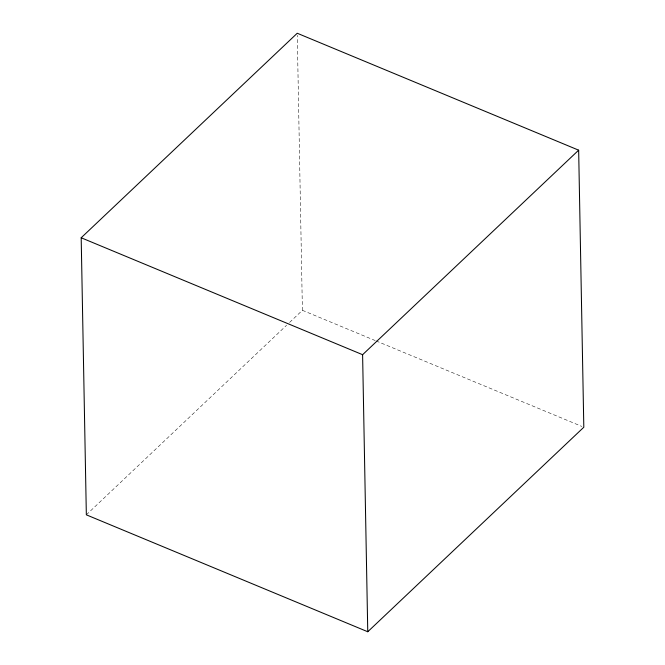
<?xml version="1.0" encoding="UTF-8"?>
<svg xmlns="http://www.w3.org/2000/svg" width="665" height="665" viewBox="0 0 665 665"><rect width="100%" height="100%" fill="white"/><g stroke="black" fill="none" stroke-linecap="round" stroke-linejoin="round"><path stroke-width="0.5" stroke-dasharray="3.33 2.49" d="M86.342 514.826L286.59 325.276M289.599 322.425L302.4 310.306L297.28 35.328M302.4 310.306L375.143 340.53M376.107 340.929L581.9 426.44"/><path stroke-width="1" d="M81.188 237.771L297.238 33.25L578.658 150.174L583.812 427.229L367.762 631.75L86.342 514.826L81.188 237.771L362.6 354.694L578.658 150.174M362.6 354.694L367.762 631.75"/></g></svg>
